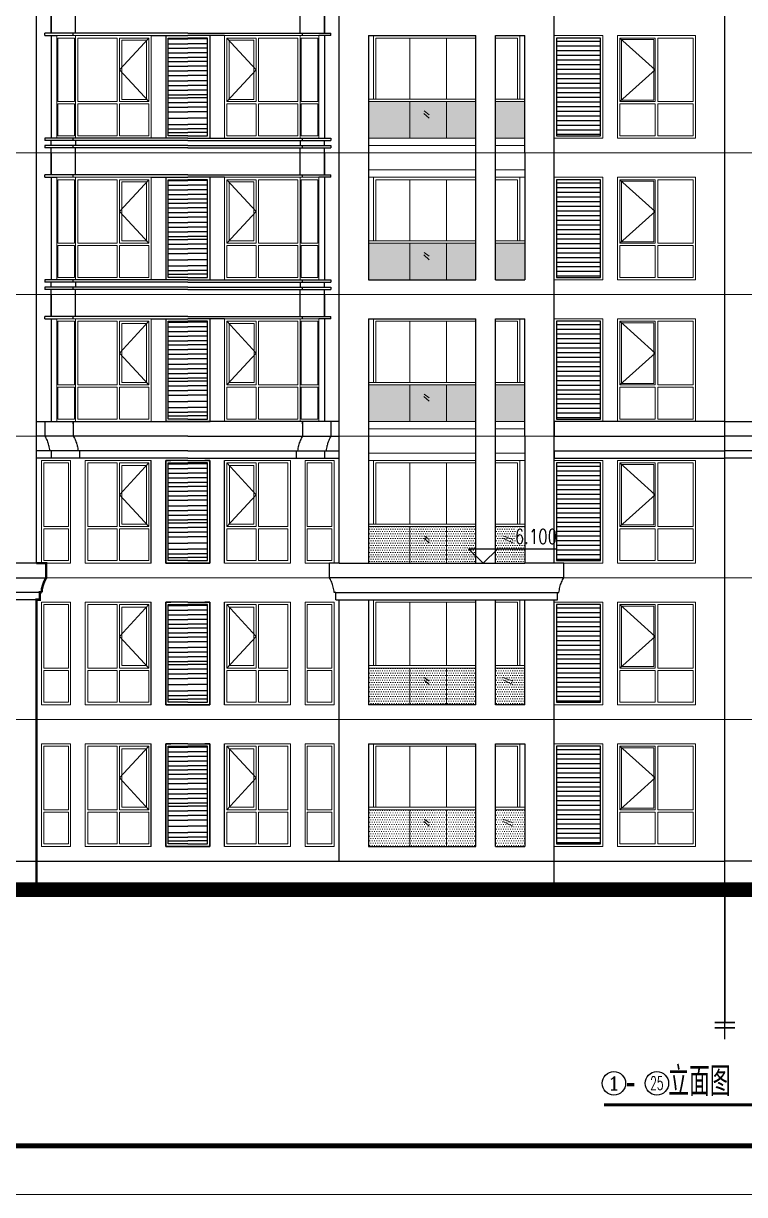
# Model space of a CAD drawing. Extents: x 1332633 to 1595679, y 264824 to 640777.
# Drawn here: x 1354764 to 1369535, y 267300 to 291280 of the extents above; entities that cross this region are included whole.
import ezdxf
from ezdxf.enums import TextEntityAlignment as Align

# ---------------------------------------------------------------- set-up
doc = ezdxf.new("R2010")
doc.units = 0
doc.header["$LTSCALE"] = 1000
doc.header["$MEASUREMENT"] = 0
doc.linetypes.add('DOTE', pattern=[2.42, 2, -0.2, 0.02, -0.2])
doc.layers.get('0').update_dxf_attribs({"linetype": 'CONTINUOUS'})
for name, color, linetype, lineweight in [('_公共_图框', 4, 'CONTINUOUS', 5), ('DOTE', 1, 'DOTE', 13), ('PUB_TEXT', 7, 'CONTINUOUS', 13), ('WALL', 2, 'CONTINUOUS', 35), ('WINDOW', 4, 'CONTINUOUS', 13), ('木头', 44, 'CONTINUOUS', 13)]:
    doc.layers.add(name, color=color, linetype=linetype, lineweight=lineweight)
for name, color, linetype in [('A-Ground(室外构件)', 31, 'CONTINUOUS'), ('A-Hz1汉字注明（平、立面、房间名称等）', 7, 'CONTINUOUS'), ('A-Wall(建筑墙)', 255, 'CONTINUOUS'), ('A-WALL_建筑墙_', 255, 'CONTINUOUS'), ('AXIS', 3, 'CONTINUOUS'), ('AXIS_TEXT', 7, 'CONTINUOUS'), ('DIM_ELEV', 3, 'CONTINUOUS'), ('hatch', 251, 'CONTINUOUS'), ('PUB_DIM', 3, 'CONTINUOUS')]:
    doc.layers.add(name, color=color, linetype=linetype)
doc.styles.add('_TCH_AXIS', font='COMPLEX', dxfattribs={"bigfont": 'GBCBIG'})
doc.styles.add('_TCH_DIM', font='SIMPLEX', dxfattribs={"width": 0.8, "bigfont": 'HZTXT'})
doc.styles.add('sunyat', font='3yromanc.shx', dxfattribs={"width": 0.75, "bigfont": '3yhztxt.shx'})
doc.styles.add('图框文字', font='SIMKAI.TTF')
pattern_1 = [(180, (4236908.378, 2360177.565), (-15.875, 31.75), [0, -31.75])]
pattern_2 = [(180, (4415668.39, 2198308.566), (-23.8125, 47.625), [0, -47.625])]

# ---------------------------------------------------------------- blocks, each defined once
blk = doc.blocks.new('caaa')
at = {"layer": 'A-Ground(室外构件)'}
for p, q in [((-2450, 0), (-2450, -2931)), ((-2400, -750), (-2400, 0)), ((-300, 0), (-300, -460)), ((-300, 0), (-300, -2931)), ((-250, 0), (-250, -2931)), ((-150, 0), (-150, -2931)), ((-100, 0), (-100, -2317)), ((-2400, -450), (-300, -450)), ((-2450, -2300), (-2900, -2300)), ((-2450, -2300), (-2900, -2300)), ((-2400, -2347), (-2450, -2347)), ((-250, -2347), (-300, -2347)), ((-250, -2300), (-150, -2300)), ((-100, -2347), (-150, -2347)), ((0, -2300), (-100, -2300)), ((-100, -2317), (-100, -2318)), ((-100, -2318), (-100, -2931)), ((-2450, -2800), (-2900, -2800)), ((-2900, -2800), (-2450, -2800)), ((-2400, -2931), (-2400, -2685)), ((-2400, -2800), (-300, -2800)), ((-150, -2800), (-250, -2800)), ((0, -2800), (-100, -2800)), ((-2400, -2931), (-2450, -2931)), ((-300, -2931), (-250, -2931)), ((-150, -2931), (-100, -2931))]:
    blk.add_line(p, q, dxfattribs=at)
at = {"layer": 'hatch'}
for p, q in [((-2350, -400), (-2350, 0)), ((-2331, -400), (-2331, 0)), ((-2235, -400), (-2235, 0)), ((-2140, -400), (-2140, 0)), ((-2045, -400), (-2045, 0)), ((-1950, -400), (-1950, 0)), ((-1871, -400), (-1871, 0)), ((-1775, -400), (-1775, 0)), ((-1680, -400), (-1680, 0)), ((-1585, -400), (-1585, 0)), ((-1473, -400), (-1473, 0)), ((-1378, -400), (-1378, 0)), ((-1283, -400), (-1283, 0)), ((-1188, -400), (-1188, 0)), ((-1125, -400), (-1125, 0)), ((-1030, -400), (-1030, 0)), ((-935, -400), (-935, 0)), ((-839, -400), (-839, 0)), ((-711, -400), (-711, 0)), ((-583, -400), (-583, 0)), ((-488, -400), (-488, 0)), ((-416, -400), (-416, 0)), ((-350, 0), (-350, -400)), ((-350, -400), (-2350, -400))]:
    blk.add_line(p, q, dxfattribs=at)
at = {"layer": 'WINDOW'}
for p, q in [((-2400, -2685), (-2400, -2300)), ((-300, -2685), (-2400, -2685))]:
    blk.add_line(p, q, dxfattribs=at)
blk.add_lwpolyline([(-300, -2300), (-300, -750), (-2400, -750), (-2400, -2300)], close=True, dxfattribs=at)
at = {"layer": '木头'}
for p, q in [((-2350, -800), (-1700, -1400)), ((-1700, -1400), (-1050, -800)), ((-1050, -800), (-1050, -1400)), ((-1000, -800), (-1000, -1400)), ((-1050, -1400), (-2350, -1400)), ((-1000, -1400), (-350, -1400)), ((-1050, -1446), (-2350, -1446)), ((-1050, -1446), (-1050, -2250)), ((-1000, -1446), (-1000, -2250)), ((-1000, -1446), (-350, -1446)), ((-2350, -2324), (-2350, -2661)), ((-1050, -2324), (-2350, -2324)), ((-1050, -2324), (-1050, -2661)), ((-350, -2324), (-1000, -2324)), ((-1000, -2324), (-1000, -2661)), ((-350, -2661), (-350, -2324)), ((-1050, -2661), (-2350, -2661)), ((-350, -2661), (-1000, -2661))]:
    blk.add_line(p, q, dxfattribs=at)
for points in [[(-300, 0), (-300, -450), (-2400, -450), (-2400, 0)], [(-1050, -800), (-2350, -800), (-2350, -1400)], [(-350, -1400), (-350, -800), (-1000, -800)], [(-2350, -1446), (-2350, -2250), (-1050, -2250)], [(-1000, -2250), (-350, -2250), (-350, -1446)]]:
    blk.add_lwpolyline(points, dxfattribs=at)
at = {"layer": '木头', "elevation": 0}
blk.add_lwpolyline([(-2305, -1355), (-2305, -845), (-1095, -845), (-1095, -1355)], close=True, dxfattribs=at)
blk = doc.blocks.new('tk22')
at = {"layer": '_公共_图框'}
blk.add_lwpolyline([(-84000, 0), (0, 0), (0, 59400), (-84000, 59400)], close=True, dxfattribs=at)
at = {"layer": '_公共_图框', "const_width": 100}
blk.add_lwpolyline([(-81500, 1000), (-1000, 1000), (-1000, 58400), (-81500, 58400)], close=True, dxfattribs=at)
at = {"layer": '_公共_图框', "style": '图框文字'}
for tag, height, p in [('建设单位', 500, (-5000, 38300)), ('合作单位', 500, (-5054, 33683)), ('项目名称', 500, (-5000, 30300)), ('项目编号', 500, (-5000, 26300)), ('建筑', 350, (-2600, 5600)), ('方案深化', 350, (-2600, 4900)), ('1:100', 350, (-2600, 4200)), ('20090705', 350, (-2600, 3500)), ('图号', 350, (-2600, 2450))]:
    blk.add_attdef(tag, text='', height=height, dxfattribs=at).set_placement(p, align=Align.MIDDLE_CENTER)

msp = doc.modelspace()

# ---------------------------------------------------------------- hatches: boundary and pattern name
at = {"layer": 'hatch'}
h = msp.add_hatch(dxfattribs=at)
h.set_pattern_fill('LINE', color=256, scale=100, angle=360, style=0)
h.set_pattern_definition([(180, (4236908.38, 2363077.56), (2e-10, 95.25), [])])
h.paths.add_polyline_path([(1365682, 290980), (1366582, 290980), (1366582, 288980), (1365682, 288980)])
h = msp.add_hatch(dxfattribs=at)
h.set_pattern_fill('DOTS', color=256, scale=20, angle=360, style=0)
h.set_pattern_definition([(360, (-1520643.793, 2377577.565), (15.875, 31.75), [0, -31.75])])
h.paths.add_polyline_path([(1361832, 289680), (1362682, 289680), (1362682, 288930), (1361832, 288930)])
h.paths.add_polyline_path([(1362682, 289680), (1363432, 289680), (1363432, 288930), (1362682, 288930)])
h.paths.add_polyline_path([(1363432, 289680), (1364032, 289680), (1364032, 288930), (1363432, 288930)])
h.paths.add_polyline_path([(1364432, 289680), (1365032, 289680), (1365032, 288930), (1364432, 288930)])
h = msp.add_hatch(dxfattribs=at)
h.set_pattern_fill('LINE', color=256, scale=100, angle=360, style=0)
h.set_pattern_definition([(180, (4236908.38, 2360177.56), (2e-10, 95.25), [])])
h.paths.add_polyline_path([(1365682, 288080), (1366582, 288080), (1366582, 286080), (1365682, 286080)])
h = msp.add_hatch(dxfattribs=at)
h.set_pattern_fill('LINE', color=256, scale=100, angle=360, style=0)
h.set_pattern_definition([(180, (4236908.38, 2357277.56), (2e-10, 95.25), [])])
h.paths.add_polyline_path([(1365682, 285180), (1366582, 285180), (1366582, 283180), (1365682, 283180)])
h = msp.add_hatch(dxfattribs=at)
h.set_pattern_fill('LINE', color=256, scale=100, angle=360, style=0)
h.set_pattern_definition([(180, (4236908.38, 2354377.56), (2e-10, 95.25), [])])
h.paths.add_polyline_path([(1365682, 282280), (1366582, 282280), (1366582, 280280), (1365682, 280280)])
h = msp.add_hatch(dxfattribs=at)
h.set_pattern_fill('LINE', color=256, scale=100, angle=360, style=0)
h.set_pattern_definition([(180, (4236908.38, 2351477.56), (2e-10, 95.25), [])])
h.paths.add_polyline_path([(1365682, 279380), (1366582, 279380), (1366582, 277380), (1365682, 277380)])
h = msp.add_hatch(dxfattribs=at)
h.set_pattern_fill('LINE', color=256, scale=100, angle=360, style=0)
h.set_pattern_definition([(180, (4236908.38, 2348577.56), (2e-10, 95.25), [])])
h.paths.add_polyline_path([(1365682, 276480), (1366582, 276480), (1366582, 274480), (1365682, 274480)])
at = {"layer": 'WINDOW'}
h = msp.add_hatch(dxfattribs=at)
h.set_pattern_fill('DOTS', color=256, scale=20, angle=360, style=0)
h.set_pattern_definition(pattern_1)
h.paths.add_polyline_path([(1364432, 286780), (1365032, 286780), (1365032, 286030), (1364432, 286030)])
h.paths.add_polyline_path([(1363432, 286780), (1364032, 286780), (1364032, 286030), (1363432, 286030)])
h.paths.add_polyline_path([(1362682, 286780), (1363432, 286780), (1363432, 286030), (1362682, 286030)])
h.paths.add_polyline_path([(1361832, 286780), (1362682, 286780), (1362682, 286030), (1361832, 286030)])
h = msp.add_hatch(dxfattribs=at)
h.set_pattern_fill('DOTS', color=256, scale=20, angle=360, style=0)
h.set_pattern_definition(pattern_1)
h.paths.add_polyline_path([(1361832, 283880), (1362682, 283880), (1362682, 283130), (1361832, 283130)])
h.paths.add_polyline_path([(1362682, 283880), (1363432, 283880), (1363432, 283130), (1362682, 283130)])
h.paths.add_polyline_path([(1363432, 283880), (1364032, 283880), (1364032, 283130), (1363432, 283130)])
h.paths.add_polyline_path([(1364432, 283880), (1365032, 283880), (1365032, 283130), (1364432, 283130)])
h = msp.add_hatch(dxfattribs=at)
h.set_pattern_fill('DOTS', color=256, scale=30, angle=360, style=0)
h.set_pattern_definition(pattern_2)
h.paths.add_polyline_path([(1364432, 280980), (1365032, 280980), (1365032, 280230), (1364432, 280230)])
h.paths.add_polyline_path([(1363432, 280980), (1364032, 280980), (1364032, 280230), (1363432, 280230)])
h.paths.add_polyline_path([(1362682, 280980), (1363432, 280980), (1363432, 280230), (1362682, 280230)])
h.paths.add_polyline_path([(1361832, 280980), (1362682, 280980), (1362682, 280230), (1361832, 280230)])
h = msp.add_hatch(dxfattribs=at)
h.set_pattern_fill('DOTS', color=256, scale=30, angle=360, style=0)
h.set_pattern_definition(pattern_2)
h.paths.add_polyline_path([(1364432, 278080), (1365032, 278080), (1365032, 277330), (1364432, 277330)])
h.paths.add_polyline_path([(1363432, 278080), (1364032, 278080), (1364032, 277330), (1363432, 277330)])
h.paths.add_polyline_path([(1362682, 278080), (1363432, 278080), (1363432, 277330), (1362682, 277330)])
h.paths.add_polyline_path([(1361832, 278080), (1362682, 278080), (1362682, 277330), (1361832, 277330)])
h = msp.add_hatch(dxfattribs=at)
h.set_pattern_fill('DOTS', color=256, scale=30, angle=360, style=0)
h.set_pattern_definition(pattern_2)
h.paths.add_polyline_path([(1361832, 275180), (1362682, 275180), (1362682, 274430), (1361832, 274430)])
h.paths.add_polyline_path([(1362682, 275180), (1363432, 275180), (1363432, 274430), (1362682, 274430)])
h.paths.add_polyline_path([(1363432, 275180), (1364032, 275180), (1364032, 274430), (1363432, 274430)])
h.paths.add_polyline_path([(1364432, 275180), (1365032, 275180), (1365032, 274430), (1364432, 274430)])

# ---------------------------------------------------------------- linework, layer by layer
for p, q in [((1361832, 291030), (1361832, 288630)), ((1361832, 291030), (1364032, 291030)), ((1364032, 288630), (1364032, 291030)), ((1364432, 288630), (1364432, 291030)), ((1364432, 291030), (1365032, 291030)), ((1365032, 288630), (1365032, 291030)), ((1361832, 289730), (1361832, 289680)), ((1364032, 289680), (1364032, 289730)), ((1364432, 289680), (1364432, 289730)), ((1361832, 288630), (1361832, 286030)), ((1364032, 286830), (1364032, 288630)), ((1364432, 286830), (1364432, 288630)), ((1361832, 286830), (1361832, 286780)), ((1364032, 286780), (1364032, 286830)), ((1364432, 286780), (1364432, 286830)), ((1364032, 286030), (1364032, 286780)), ((1364432, 286030), (1364432, 286780)), ((1361832, 286030), (1364032, 286030)), ((1364432, 286030), (1365032, 286030)), ((1361832, 285230), (1361832, 282830)), ((1361832, 285230), (1364032, 285230)), ((1364032, 282830), (1364032, 285230)), ((1364432, 282830), (1364432, 285230)), ((1364432, 285230), (1365032, 285230)), ((1365032, 282830), (1365032, 285230)), ((1361832, 283930), (1361832, 283880)), ((1364032, 283880), (1364032, 283930)), ((1364432, 283880), (1364432, 283930)), ((1355032, 283130), (1358132, 283130)), ((1355202, 283130), (1355202, 282830)), ((1355785, 283130), (1355785, 282830)), ((1361232, 283130), (1358132, 283130)), ((1360480, 283130), (1360480, 282830)), ((1361063, 283130), (1361063, 282830)), ((1366832, 283130), (1365632, 283130)), ((1365632, 283130), (1365632, 282830)), ((1369132, 283130), (1366832, 283130)), ((1369132, 283130), (1371432, 283130)), ((1358132, 282830), (1355032, 282830)), ((1355202, 282830), (1355214, 282808)), ((1355214, 282808), (1355226, 282786)), ((1355226, 282786), (1355237, 282763)), ((1355237, 282763), (1355248, 282740)), ((1355248, 282740), (1355257, 282715)), ((1355402, 282830), (1355402, 282830)), ((1355785, 282830), (1355798, 282808)), ((1355798, 282808), (1355809, 282786)), ((1355809, 282786), (1355821, 282763)), ((1355821, 282763), (1355831, 282740)), ((1355831, 282740), (1355841, 282715)), ((1355985, 282830), (1355985, 282830)), ((1358132, 282830), (1361232, 282830)), ((1360280, 282830), (1360280, 282830)), ((1360434, 282740), (1360424, 282715)), ((1360444, 282763), (1360434, 282740)), ((1360455, 282786), (1360444, 282763)), ((1360467, 282808), (1360455, 282786)), ((1360480, 282830), (1360467, 282808)), ((1360863, 282830), (1360863, 282830)), ((1361017, 282740), (1361007, 282715)), ((1361027, 282763), (1361017, 282740)), ((1361039, 282786), (1361027, 282763)), ((1361050, 282808), (1361039, 282786)), ((1361063, 282830), (1361050, 282808)), ((1361832, 282830), (1361832, 280230)), ((1364032, 281030), (1364032, 282830)), ((1364432, 281030), (1364432, 282830)), ((1365632, 282530), (1365632, 282830)), ((1365632, 282830), (1369132, 282830)), ((1372632, 282830), (1369132, 282830)), ((1358132, 282530), (1355032, 282530)), ((1355257, 282715), (1355266, 282690)), ((1355266, 282690), (1355270, 282680)), ((1355270, 282680), (1355274, 282665)), ((1355274, 282665), (1355281, 282639)), ((1355281, 282639), (1355284, 282630)), ((1355284, 282630), (1355288, 282612)), ((1355288, 282612), (1355293, 282585)), ((1355293, 282585), (1355298, 282557)), ((1355298, 282557), (1355302, 282530)), ((1355332, 282530), (1355302, 282530)), ((1355332, 282530), (1355332, 282380)), ((1355841, 282715), (1355849, 282690)), ((1355849, 282690), (1355853, 282680)), ((1355853, 282680), (1355857, 282665)), ((1355857, 282665), (1355865, 282639)), ((1355865, 282639), (1355867, 282630)), ((1355867, 282630), (1355871, 282612)), ((1355871, 282612), (1355877, 282585)), ((1355877, 282585), (1355881, 282557)), ((1355881, 282557), (1355885, 282530)), ((1355915, 282530), (1355885, 282530)), ((1355915, 282530), (1355915, 282380)), ((1358132, 282530), (1361232, 282530)), ((1360350, 282530), (1360380, 282530)), ((1360350, 282530), (1360350, 282380)), ((1360383, 282557), (1360380, 282530)), ((1360388, 282585), (1360383, 282557)), ((1360394, 282612), (1360388, 282585)), ((1360398, 282630), (1360394, 282612)), ((1360400, 282639), (1360398, 282630)), ((1360407, 282665), (1360400, 282639)), ((1360412, 282680), (1360407, 282665)), ((1360415, 282690), (1360412, 282680)), ((1360424, 282715), (1360415, 282690)), ((1360933, 282530), (1360963, 282530)), ((1360933, 282530), (1360933, 282380)), ((1360967, 282557), (1360963, 282530)), ((1360971, 282585), (1360967, 282557)), ((1360977, 282612), (1360971, 282585)), ((1360981, 282630), (1360977, 282612)), ((1360983, 282639), (1360981, 282630)), ((1360990, 282665), (1360983, 282639)), ((1360995, 282680), (1360990, 282665)), ((1360998, 282690), (1360995, 282680)), ((1361007, 282715), (1360998, 282690)), ((1365632, 282530), (1369132, 282530)), ((1365632, 282530), (1365632, 282380)), ((1372632, 282530), (1369132, 282530)), ((1358132, 282380), (1355032, 282380)), ((1355402, 282380), (1355332, 282380)), ((1355985, 282380), (1355915, 282380)), ((1358132, 282380), (1361232, 282380)), ((1360280, 282380), (1360350, 282380)), ((1360863, 282380), (1360933, 282380)), ((1365632, 282380), (1369132, 282380)), ((1372632, 282380), (1369132, 282380)), ((1361832, 281030), (1361832, 280980)), ((1364032, 280980), (1364032, 281030)), ((1364032, 280230), (1364032, 280980)), ((1364432, 280980), (1364432, 281030)), ((1364432, 280230), (1364432, 280980)), ((1355032, 280230), (1351232, 280230)), ((1355032, 280230), (1355232, 280230)), ((1355232, 279930), (1355232, 280230)), ((1361032, 279930), (1361032, 280230)), ((1361232, 280230), (1361033, 280230)), ((1361232, 280230), (1365032, 280230)), ((1361832, 280230), (1364032, 280230)), ((1364432, 280230), (1365032, 280230)), ((1365632, 280230), (1365032, 280230)), ((1365832, 280230), (1365632, 280230)), ((1365832, 280230), (1365632, 280230)), ((1365832, 279930), (1365832, 280230)), ((1350432, 279930), (1355232, 279930)), ((1355186, 279840), (1355197, 279863)), ((1355197, 279863), (1355208, 279886)), ((1355208, 279886), (1355220, 279908)), ((1355220, 279908), (1355232, 279928)), ((1355232, 279928), (1355232, 279930)), ((1361033, 279928), (1361032, 279930)), ((1365832, 279930), (1361032, 279930)), ((1361045, 279908), (1361033, 279928)), ((1361057, 279886), (1361045, 279908)), ((1361068, 279863), (1361057, 279886)), ((1361078, 279840), (1361068, 279863)), ((1365786, 279840), (1365797, 279863)), ((1365797, 279863), (1365808, 279886)), ((1365808, 279886), (1365820, 279908)), ((1365820, 279908), (1365832, 279930)), ((1355102, 279630), (1350562, 279630)), ((1355102, 279630), (1355132, 279630)), ((1355102, 279480), (1355102, 279630)), ((1355132, 279630), (1355136, 279657)), ((1355136, 279657), (1355141, 279685)), ((1355141, 279685), (1355146, 279712)), ((1355146, 279712), (1355153, 279739)), ((1355153, 279739), (1355160, 279765)), ((1355160, 279765), (1355168, 279790)), ((1355168, 279790), (1355177, 279815)), ((1355177, 279815), (1355186, 279840)), ((1361088, 279815), (1361078, 279840)), ((1361097, 279790), (1361088, 279815)), ((1361105, 279765), (1361097, 279790)), ((1361112, 279739), (1361105, 279765)), ((1361118, 279712), (1361112, 279739)), ((1361124, 279685), (1361118, 279712)), ((1361129, 279657), (1361124, 279685)), ((1361132, 279630), (1361129, 279657)), ((1361162, 279630), (1361132, 279630)), ((1361162, 279630), (1365702, 279630)), ((1361162, 279480), (1361162, 279630)), ((1365702, 279630), (1365732, 279630)), ((1365702, 279480), (1365702, 279630)), ((1365732, 279630), (1365736, 279657)), ((1365736, 279657), (1365741, 279685)), ((1365741, 279685), (1365746, 279712)), ((1365746, 279712), (1365753, 279739)), ((1365753, 279739), (1365760, 279765)), ((1365760, 279765), (1365768, 279790)), ((1365768, 279790), (1365777, 279815)), ((1365777, 279815), (1365786, 279840)), ((1355102, 279480), (1350562, 279480)), ((1361162, 279480), (1365702, 279480)), ((1361832, 279480), (1361832, 277330)), ((1364032, 277330), (1364032, 279480)), ((1364432, 277330), (1364432, 279480)), ((1365032, 277330), (1365032, 279480)), ((1361832, 278130), (1361832, 278080)), ((1364032, 278080), (1364032, 278130)), ((1364432, 278080), (1364432, 278130)), ((1364032, 277330), (1361832, 277330)), ((1365032, 277330), (1364432, 277330)), ((1361832, 276530), (1364032, 276530)), ((1361832, 276530), (1361832, 274430)), ((1364032, 275230), (1364032, 276530)), ((1364432, 276530), (1365032, 276530)), ((1364432, 275230), (1364432, 276530)), ((1361832, 275230), (1361832, 275180)), ((1364032, 275180), (1364032, 275230)), ((1364032, 274430), (1364032, 275180)), ((1364432, 275180), (1364432, 275230)), ((1364432, 274430), (1364432, 275180)), ((1361832, 274430), (1364032, 274430)), ((1364432, 274430), (1365032, 274430))]:
    msp.add_line(p, q)
at = {"layer": 'A-Ground(室外构件)'}
for p, q in [((1355332, 285280), (1355332, 285730)), ((1355332, 285730), (1355332, 285280)), ((1355832, 285280), (1355832, 285730)), ((1355832, 285280), (1355832, 285730)), ((1360432, 285280), (1360432, 285730)), ((1360433, 285280), (1360433, 285730)), ((1360932, 285280), (1360932, 285730)), ((1360932, 285730), (1360932, 285280)), ((1355202, 285230), (1355202, 285280)), ((1358132, 285280), (1355202, 285280)), ((1355202, 285230), (1355448, 285230)), ((1355332, 285230), (1355332, 283130)), ((1355785, 285230), (1355785, 285280)), ((1357382, 285230), (1358132, 285230)), ((1357682, 285230), (1357682, 283130)), ((1358132, 285280), (1361063, 285280)), ((1358882, 285230), (1358132, 285230)), ((1358582, 285230), (1358582, 283130)), ((1360480, 285230), (1360480, 285280)), ((1361063, 285230), (1360817, 285230)), ((1360932, 285230), (1360932, 283130)), ((1361063, 285230), (1361063, 285280)), ((1355202, 282980), (1355202, 282930)), ((1355785, 283080), (1355785, 283130)), ((1358132, 283130), (1357673, 283130)), ((1358132, 283130), (1358592, 283130)), ((1360480, 283080), (1360480, 283130)), ((1361063, 282980), (1361063, 282930)), ((1357382, 280230), (1357382, 282330)), ((1357382, 280230), (1357382, 282330)), ((1358132, 282330), (1357682, 282330)), ((1357682, 280230), (1357682, 282330)), ((1357682, 282330), (1357782, 282330)), ((1357682, 282330), (1357682, 280230)), ((1358132, 282330), (1357782, 282330)), ((1358132, 282330), (1358582, 282330)), ((1358132, 282330), (1358482, 282330)), ((1358582, 282330), (1358482, 282330)), ((1358582, 280230), (1358582, 282330)), ((1358582, 282330), (1358582, 280230)), ((1358882, 280230), (1358882, 282330)), ((1358882, 280230), (1358882, 282330)), ((1355713, 280230), (1355713, 280230)), ((1357682, 280230), (1358132, 280230)), ((1358132, 280230), (1357682, 280230)), ((1358582, 280230), (1358132, 280230)), ((1358132, 280230), (1358582, 280230)), ((1360552, 280230), (1360552, 280230)), ((1357382, 277330), (1357382, 279430)), ((1357382, 277330), (1357382, 279430)), ((1358132, 279430), (1357682, 279430)), ((1357682, 277330), (1357682, 279430)), ((1357682, 279430), (1357782, 279430)), ((1357682, 279430), (1357682, 277330)), ((1358132, 279430), (1357782, 279430)), ((1358132, 279430), (1358582, 279430)), ((1358132, 279430), (1358482, 279430)), ((1358582, 279430), (1358482, 279430)), ((1358582, 277330), (1358582, 279430)), ((1358582, 279430), (1358582, 277330)), ((1358882, 277330), (1358882, 279430)), ((1358882, 277330), (1358882, 279430)), ((1355713, 277330), (1355713, 277330)), ((1357682, 277330), (1358132, 277330)), ((1358132, 277330), (1357682, 277330)), ((1358582, 277330), (1358132, 277330)), ((1358132, 277330), (1358582, 277330)), ((1360552, 277330), (1360552, 277330)), ((1357382, 274430), (1357382, 276530)), ((1357382, 274430), (1357382, 276530)), ((1358132, 276530), (1357682, 276530)), ((1357682, 274430), (1357682, 276530)), ((1357682, 276530), (1357782, 276530)), ((1357682, 276530), (1357682, 274430)), ((1358132, 276530), (1357782, 276530)), ((1358132, 276530), (1358582, 276530)), ((1358132, 276530), (1358482, 276530)), ((1358582, 276530), (1358482, 276530)), ((1358582, 274430), (1358582, 276530)), ((1358582, 276530), (1358582, 274430)), ((1358882, 274430), (1358882, 276530)), ((1358882, 274430), (1358882, 276530)), ((1355713, 274430), (1355713, 274430)), ((1357682, 274430), (1358132, 274430)), ((1358132, 274430), (1357682, 274430)), ((1358582, 274430), (1358132, 274430)), ((1358132, 274430), (1358582, 274430)), ((1360552, 274430), (1360552, 274430))]:
    msp.add_line(p, q, dxfattribs=at)
at = {"layer": 'A-Hz1汉字注明（平、立面、房间名称等）', "const_width": 60}
msp.add_lwpolyline([(1366655, 269137), (1371607, 269137)], dxfattribs=at)
at = {"layer": 'A-Wall(建筑墙)'}
for p, q in [((1355032, 288630), (1355032, 291530)), ((1361232, 288630), (1361232, 291530)), ((1365632, 288630), (1365632, 291530)), ((1355032, 285730), (1355032, 288630)), ((1361232, 285730), (1361232, 288630)), ((1365032, 288630), (1365032, 286030)), ((1365632, 285730), (1365632, 288630)), ((1355032, 282830), (1355032, 285730)), ((1361232, 282830), (1361232, 285730)), ((1365632, 282830), (1365632, 285730)), ((1355032, 280230), (1355032, 282830)), ((1361232, 280230), (1361232, 282830)), ((1365032, 282830), (1365032, 280230)), ((1365632, 280230), (1365632, 282830)), ((1355032, 280230), (1355032, 280230)), ((1361232, 280230), (1361232, 280230)), ((1365632, 280230), (1365632, 280230)), ((1365632, 280230), (1365632, 280230)), ((1355032, 277030), (1355032, 279480)), ((1361232, 277030), (1361232, 279480)), ((1365632, 277030), (1365632, 279480)), ((1355032, 274130), (1355032, 277030)), ((1361232, 274130), (1361232, 277030)), ((1365632, 273540), (1365632, 277030)), ((1365032, 276530), (1365032, 274430))]:
    msp.add_line(p, q, dxfattribs=at)
at = {"layer": 'A-WALL_建筑墙_'}
for p in [(1347032, 274130), (1391232, 274130)]:
    msp.add_line(p, (1369132, 274130), dxfattribs=at)
at = {"layer": 'A-WALL_建筑墙_', "const_width": 50}
msp.add_lwpolyline([(1355032, 280230), (1355232, 280230), (1355232, 279930, 0.041946), (1355181, 279828, 0.035544), (1355149, 279725, 0.106276), (1355141, 279630), (1355102, 279630), (1355102, 279480), (1355032, 279480), (1355032, 273540)], format="xyb", dxfattribs=at)
at = {"layer": 'AXIS'}
msp.add_line((1369132, 273689), (1369132, 270813), dxfattribs=at)
at = {"layer": 'DIM_ELEV'}
for p, q in [((1369132, 270483), (1369132, 320801)), ((1369132, 270483), (1369132, 320801)), ((1363882, 280525), (1365682, 280525)), ((1364182, 280225), (1363882, 280525)), ((1364182, 280225), (1364482, 280525)), ((1369338, 270823), (1368927, 270823)), ((1368927, 270823), (1369338, 270823)), ((1369338, 270715), (1368927, 270715)), ((1368927, 270715), (1369338, 270715))]:
    msp.add_line(p, q, dxfattribs=at)
at = {"layer": 'DOTE', "linetype": 'ByBlock', "ltscale": 30}
for p, q in [((1342516, 288630), (1393667, 288630)), ((1342516, 285730), (1393667, 285730)), ((1342516, 282830), (1393667, 282830)), ((1342516, 279930), (1393667, 279930)), ((1342516, 279930), (1393667, 279930)), ((1342516, 277030), (1393667, 277030)), ((1342516, 274130), (1393667, 274130))]:
    msp.add_line(p, q, dxfattribs=at)
at = {"layer": 'hatch'}
for p, q in [((1357732, 285180), (1358132, 285180)), ((1357732, 283180), (1357732, 285180)), ((1357732, 285160), (1358132, 285160)), ((1358532, 285180), (1358132, 285180)), ((1358532, 285160), (1358132, 285160)), ((1358532, 283180), (1358532, 285180)), ((1357732, 285065), (1358132, 285065)), ((1357732, 284970), (1358132, 284970)), ((1358532, 285065), (1358132, 285065)), ((1358532, 284970), (1358132, 284970)), ((1357732, 284874), (1358132, 284874)), ((1357732, 284779), (1358132, 284779)), ((1357732, 284700), (1358132, 284700)), ((1358532, 284874), (1358132, 284874)), ((1358532, 284779), (1358132, 284779)), ((1358532, 284700), (1358132, 284700)), ((1357732, 284605), (1358132, 284605)), ((1357732, 284510), (1358132, 284510)), ((1357732, 284415), (1358132, 284415)), ((1358532, 284605), (1358132, 284605)), ((1358532, 284510), (1358132, 284510)), ((1358532, 284415), (1358132, 284415)), ((1357732, 284303), (1358132, 284303)), ((1357732, 284208), (1358132, 284208)), ((1358532, 284303), (1358132, 284303)), ((1358532, 284208), (1358132, 284208)), ((1357732, 284112), (1358132, 284112)), ((1357732, 284017), (1358132, 284017)), ((1357732, 283955), (1358132, 283955)), ((1358532, 284112), (1358132, 284112)), ((1358532, 284017), (1358132, 284017)), ((1358532, 283955), (1358132, 283955)), ((1357732, 283859), (1358132, 283859)), ((1357732, 283764), (1358132, 283764)), ((1358532, 283859), (1358132, 283859)), ((1358532, 283764), (1358132, 283764)), ((1357732, 283669), (1358132, 283669)), ((1357732, 283541), (1358132, 283541)), ((1358532, 283669), (1358132, 283669)), ((1358532, 283541), (1358132, 283541)), ((1357732, 283413), (1358132, 283413)), ((1357732, 283317), (1358132, 283317)), ((1357732, 283246), (1358132, 283246)), ((1358532, 283413), (1358132, 283413)), ((1358532, 283317), (1358132, 283317)), ((1358532, 283246), (1358132, 283246)), ((1358132, 283180), (1357732, 283180)), ((1358132, 283180), (1358532, 283180)), ((1357732, 282280), (1358132, 282280)), ((1357732, 280280), (1357732, 282280)), ((1357732, 282260), (1358132, 282260)), ((1358532, 282280), (1358132, 282280)), ((1358532, 282260), (1358132, 282260)), ((1358532, 280280), (1358532, 282280)), ((1357732, 282165), (1358132, 282165)), ((1357732, 282070), (1358132, 282070)), ((1358532, 282165), (1358132, 282165)), ((1358532, 282070), (1358132, 282070)), ((1357732, 281974), (1358132, 281974)), ((1357732, 281879), (1358132, 281879)), ((1357732, 281800), (1358132, 281800)), ((1358532, 281974), (1358132, 281974)), ((1358532, 281879), (1358132, 281879)), ((1358532, 281800), (1358132, 281800)), ((1357732, 281705), (1358132, 281705)), ((1357732, 281610), (1358132, 281610)), ((1358532, 281705), (1358132, 281705)), ((1358532, 281610), (1358132, 281610)), ((1357732, 281515), (1358132, 281515)), ((1357732, 281403), (1358132, 281403)), ((1357732, 281308), (1358132, 281308)), ((1358532, 281515), (1358132, 281515)), ((1358532, 281403), (1358132, 281403)), ((1358532, 281308), (1358132, 281308)), ((1357732, 281212), (1358132, 281212)), ((1357732, 281117), (1358132, 281117)), ((1357732, 281055), (1358132, 281055)), ((1358532, 281212), (1358132, 281212)), ((1358532, 281117), (1358132, 281117)), ((1358532, 281055), (1358132, 281055)), ((1357732, 280959), (1358132, 280959)), ((1357732, 280864), (1358132, 280864)), ((1358532, 280959), (1358132, 280959)), ((1358532, 280864), (1358132, 280864)), ((1357732, 280769), (1358132, 280769)), ((1357732, 280641), (1358132, 280641)), ((1358532, 280769), (1358132, 280769)), ((1358532, 280641), (1358132, 280641)), ((1357732, 280513), (1358132, 280513)), ((1357732, 280417), (1358132, 280417)), ((1357732, 280346), (1358132, 280346)), ((1358532, 280513), (1358132, 280513)), ((1358532, 280417), (1358132, 280417)), ((1358532, 280346), (1358132, 280346)), ((1358132, 280280), (1357732, 280280)), ((1358132, 280280), (1358532, 280280)), ((1357732, 279380), (1358132, 279380)), ((1357732, 277380), (1357732, 279380)), ((1358532, 279380), (1358132, 279380)), ((1358532, 277380), (1358532, 279380)), ((1357732, 279360), (1358132, 279360)), ((1357732, 279265), (1358132, 279265)), ((1357732, 279170), (1358132, 279170)), ((1358532, 279360), (1358132, 279360)), ((1358532, 279265), (1358132, 279265)), ((1358532, 279170), (1358132, 279170)), ((1357732, 279074), (1358132, 279074)), ((1357732, 278979), (1358132, 278979)), ((1357732, 278900), (1358132, 278900)), ((1358532, 279074), (1358132, 279074)), ((1358532, 278979), (1358132, 278979)), ((1358532, 278900), (1358132, 278900)), ((1357732, 278805), (1358132, 278805)), ((1357732, 278710), (1358132, 278710)), ((1358532, 278805), (1358132, 278805)), ((1358532, 278710), (1358132, 278710)), ((1357732, 278615), (1358132, 278615)), ((1357732, 278503), (1358132, 278503)), ((1357732, 278408), (1358132, 278408)), ((1358532, 278615), (1358132, 278615)), ((1358532, 278503), (1358132, 278503)), ((1358532, 278408), (1358132, 278408)), ((1357732, 278312), (1358132, 278312)), ((1357732, 278217), (1358132, 278217)), ((1358532, 278312), (1358132, 278312)), ((1358532, 278217), (1358132, 278217)), ((1357732, 278155), (1358132, 278155)), ((1357732, 278059), (1358132, 278059)), ((1357732, 277964), (1358132, 277964)), ((1358532, 278155), (1358132, 278155)), ((1358532, 278059), (1358132, 278059)), ((1358532, 277964), (1358132, 277964)), ((1357732, 277869), (1358132, 277869)), ((1357732, 277741), (1358132, 277741)), ((1358532, 277869), (1358132, 277869)), ((1358532, 277741), (1358132, 277741)), ((1357732, 277613), (1358132, 277613)), ((1357732, 277517), (1358132, 277517)), ((1357732, 277446), (1358132, 277446)), ((1358532, 277613), (1358132, 277613)), ((1358532, 277517), (1358132, 277517)), ((1358532, 277446), (1358132, 277446)), ((1358132, 277380), (1357732, 277380)), ((1358132, 277380), (1358532, 277380)), ((1357732, 276480), (1358132, 276480)), ((1357732, 274480), (1357732, 276480)), ((1357732, 276460), (1358132, 276460)), ((1357732, 276365), (1358132, 276365)), ((1357732, 276270), (1358132, 276270)), ((1358532, 276480), (1358132, 276480)), ((1358532, 276460), (1358132, 276460)), ((1358532, 276365), (1358132, 276365)), ((1358532, 276270), (1358132, 276270)), ((1358532, 274480), (1358532, 276480)), ((1357732, 276174), (1358132, 276174)), ((1357732, 276079), (1358132, 276079)), ((1358532, 276174), (1358132, 276174)), ((1358532, 276079), (1358132, 276079)), ((1357732, 276000), (1358132, 276000)), ((1357732, 275905), (1358132, 275905)), ((1357732, 275810), (1358132, 275810)), ((1358532, 276000), (1358132, 276000)), ((1358532, 275905), (1358132, 275905)), ((1358532, 275810), (1358132, 275810)), ((1357732, 275715), (1358132, 275715)), ((1357732, 275603), (1358132, 275603)), ((1358532, 275715), (1358132, 275715)), ((1358532, 275603), (1358132, 275603)), ((1357732, 275508), (1358132, 275508)), ((1357732, 275412), (1358132, 275412)), ((1357732, 275317), (1358132, 275317)), ((1358532, 275508), (1358132, 275508)), ((1358532, 275412), (1358132, 275412)), ((1358532, 275317), (1358132, 275317)), ((1357732, 275255), (1358132, 275255)), ((1357732, 275159), (1358132, 275159)), ((1357732, 275064), (1358132, 275064)), ((1358532, 275255), (1358132, 275255)), ((1358532, 275159), (1358132, 275159)), ((1358532, 275064), (1358132, 275064)), ((1357732, 274969), (1358132, 274969)), ((1357732, 274841), (1358132, 274841)), ((1358532, 274969), (1358132, 274969)), ((1358532, 274841), (1358132, 274841)), ((1357732, 274713), (1358132, 274713)), ((1357732, 274617), (1358132, 274617)), ((1358532, 274713), (1358132, 274713)), ((1358532, 274617), (1358132, 274617)), ((1357732, 274546), (1358132, 274546)), ((1358132, 274480), (1357732, 274480)), ((1358532, 274546), (1358132, 274546)), ((1358132, 274480), (1358532, 274480))]:
    msp.add_line(p, q, dxfattribs=at)
for points in [[(1366582, 290980), (1365682, 290980), (1365682, 288980), (1366582, 288980)], [(1366582, 288080), (1365682, 288080), (1365682, 286080), (1366582, 286080)], [(1366582, 285180), (1365682, 285180), (1365682, 283180), (1366582, 283180)], [(1366582, 282280), (1365682, 282280), (1365682, 280280), (1366582, 280280)], [(1366582, 279380), (1365682, 279380), (1365682, 277380), (1366582, 277380)], [(1366582, 276480), (1365682, 276480), (1365682, 274480), (1366582, 274480)]]:
    msp.add_lwpolyline(points, close=True, dxfattribs=at)
at = {"layer": 'PUB_DIM', "linetype": 'ByBlock'}
for centre in [(1366859, 269578), (1367739, 269578)]:
    msp.add_circle(centre, 240, dxfattribs=at)
at = {"layer": 'WALL', "color": 251, "const_width": 300}
for points in [[(1358132, 273540), (1343200, 273540)], [(1358132, 273540), (1394259, 273540)]]:
    msp.add_lwpolyline(points, dxfattribs=at)
at = {"layer": 'WINDOW'}
for p, q in [((1361932, 289730), (1361932, 291030)), ((1361932, 291030), (1362682, 291030)), ((1362682, 291030), (1363432, 291030)), ((1362682, 289730), (1362682, 290980)), ((1363432, 291030), (1364032, 291030)), ((1363432, 289730), (1363432, 290980)), ((1364432, 291030), (1364932, 291030)), ((1364932, 291030), (1364932, 289730)), ((1361832, 289730), (1364032, 289730)), ((1364432, 289730), (1365032, 289730)), ((1361932, 286830), (1361932, 288130)), ((1361932, 288130), (1362682, 288130)), ((1362682, 288130), (1363432, 288130)), ((1362682, 286830), (1362682, 288080)), ((1363432, 288130), (1364032, 288130)), ((1363432, 286830), (1363432, 288080)), ((1364432, 288130), (1364932, 288130)), ((1364932, 288130), (1364932, 286830)), ((1361832, 286830), (1364032, 286830)), ((1364432, 286830), (1365032, 286830)), ((1355448, 283130), (1355448, 285230)), ((1355448, 285230), (1355832, 285230)), ((1360817, 285230), (1360432, 285230)), ((1360817, 283130), (1360817, 285230)), ((1361932, 283930), (1361932, 285230)), ((1361932, 285230), (1362682, 285230)), ((1362682, 285230), (1363432, 285230)), ((1362682, 283930), (1362682, 285180)), ((1363432, 285230), (1364032, 285230)), ((1363432, 283930), (1363432, 285180)), ((1364432, 285230), (1364932, 285230)), ((1364932, 285230), (1364932, 283930)), ((1361832, 283930), (1364032, 283930)), ((1364432, 283930), (1365032, 283930)), ((1361932, 281030), (1361932, 282330)), ((1361932, 282330), (1362682, 282330)), ((1362682, 282330), (1363432, 282330)), ((1362682, 281030), (1362682, 282280)), ((1363432, 282330), (1364032, 282330)), ((1363432, 281030), (1363432, 282280)), ((1364432, 282330), (1364932, 282330)), ((1364932, 282330), (1364932, 281030)), ((1362682, 280980), (1362682, 280230)), ((1363432, 280980), (1363432, 280230)), ((1362967, 280738), (1363072, 280642)), ((1362970, 280789), (1363075, 280711)), ((1364582, 280738), (1364787, 280642)), ((1364585, 280789), (1364790, 280712)), ((1361932, 278130), (1361932, 279480)), ((1361932, 279480), (1362682, 279480)), ((1362682, 279480), (1363432, 279480)), ((1362682, 278130), (1362682, 279430)), ((1363432, 279480), (1364032, 279480)), ((1363432, 278130), (1363432, 279430)), ((1364432, 279480), (1364932, 279480)), ((1364932, 279480), (1364932, 278130)), ((1362682, 278080), (1362682, 277330)), ((1363432, 278080), (1363432, 277330)), ((1362967, 277838), (1363072, 277742)), ((1362970, 277889), (1363075, 277811)), ((1364582, 277838), (1364787, 277742)), ((1364585, 277889), (1364790, 277812)), ((1361932, 275230), (1361932, 276530)), ((1361932, 276530), (1362682, 276530)), ((1362682, 276530), (1363432, 276530)), ((1363432, 276530), (1364032, 276530)), ((1364432, 276530), (1364932, 276530)), ((1364932, 276530), (1364932, 275230)), ((1362682, 275230), (1362682, 276480)), ((1363432, 275230), (1363432, 276480)), ((1362682, 275180), (1362682, 274430)), ((1363432, 275180), (1363432, 274430)), ((1362967, 274938), (1363072, 274842)), ((1362970, 274989), (1363075, 274911)), ((1364582, 274938), (1364787, 274842)), ((1364585, 274989), (1364790, 274912))]:
    msp.add_line(p, q, dxfattribs=at)
for points in [[(1364032, 291030), (1361932, 291030), (1361932, 289730)], [(1364032, 290980), (1361982, 290980), (1361982, 289730)], [(1364932, 289730), (1364932, 291030), (1364432, 291030)], [(1364882, 289730), (1364882, 290980), (1364432, 290980)], [(1364032, 288130), (1361932, 288130), (1361932, 286830)], [(1364032, 288080), (1361982, 288080), (1361982, 286830)], [(1364932, 286830), (1364932, 288130), (1364432, 288130)], [(1364882, 286830), (1364882, 288080), (1364432, 288080)], [(1364032, 285230), (1361932, 285230), (1361932, 283930)], [(1364032, 285180), (1361982, 285180), (1361982, 283930)], [(1364932, 283930), (1364932, 285230), (1364432, 285230)], [(1364882, 283930), (1364882, 285180), (1364432, 285180)], [(1364032, 282330), (1361932, 282330), (1361932, 281030)], [(1364032, 282280), (1361982, 282280), (1361982, 281030)], [(1364932, 281030), (1364932, 282330), (1364432, 282330)], [(1364882, 281030), (1364882, 282280), (1364432, 282280)], [(1364032, 279480), (1361932, 279480), (1361932, 278130)], [(1364032, 279430), (1361982, 279430), (1361982, 278130)], [(1364932, 278130), (1364932, 279480), (1364432, 279480)], [(1364882, 278130), (1364882, 279430), (1364432, 279430)], [(1364032, 276530), (1361932, 276530), (1361932, 275230)], [(1364932, 275230), (1364932, 276530), (1364432, 276530)], [(1364032, 276480), (1361982, 276480), (1361982, 275230)], [(1364882, 275230), (1364882, 276480), (1364432, 276480)]]:
    msp.add_lwpolyline(points, dxfattribs=at)
for points in [[(1366932, 291030), (1368532, 291030), (1368532, 288930), (1366932, 288930)], [(1366932, 288130), (1368532, 288130), (1368532, 286030), (1366932, 286030)], [(1366932, 285230), (1368532, 285230), (1368532, 283130), (1366932, 283130)], [(1355132, 280230), (1355732, 280230), (1355732, 282330), (1355132, 282330)], [(1356032, 280230), (1357382, 280230), (1357382, 282330), (1356032, 282330)], [(1360232, 280230), (1358882, 280230), (1358882, 282330), (1360232, 282330)], [(1361132, 280230), (1360532, 280230), (1360532, 282330), (1361132, 282330)], [(1366932, 282330), (1368532, 282330), (1368532, 280230), (1366932, 280230)], [(1355132, 277330), (1355732, 277330), (1355732, 279430), (1355132, 279430)], [(1356032, 277330), (1357382, 277330), (1357382, 279430), (1356032, 279430)], [(1360232, 277330), (1358882, 277330), (1358882, 279430), (1360232, 279430)], [(1361132, 277330), (1360532, 277330), (1360532, 279430), (1361132, 279430)], [(1366932, 279430), (1368532, 279430), (1368532, 277330), (1366932, 277330)], [(1355132, 274430), (1355732, 274430), (1355732, 276530), (1355132, 276530)], [(1356032, 274430), (1357382, 274430), (1357382, 276530), (1356032, 276530)], [(1360232, 274430), (1358882, 274430), (1358882, 276530), (1360232, 276530)], [(1361132, 274430), (1360532, 274430), (1360532, 276530), (1361132, 276530)], [(1366932, 276530), (1368532, 276530), (1368532, 274430), (1366932, 274430)]]:
    msp.add_lwpolyline(points, close=True, dxfattribs=at)
at = {"layer": 'WINDOW', "elevation": 0}
for points in [[(1355832, 283130), (1357382, 283130), (1357382, 285230), (1355832, 285230)], [(1360432, 283130), (1358882, 283130), (1358882, 285230), (1360432, 285230)]]:
    msp.add_lwpolyline(points, close=True, dxfattribs=at)
at = {"layer": '木头'}
for p, q in [((1366982, 290980), (1367707, 290330)), ((1367707, 289680), (1367707, 290980)), ((1367757, 289680), (1367757, 290980)), ((1367707, 290330), (1366982, 289680)), ((1361832, 289680), (1364032, 289680)), ((1362682, 289680), (1362682, 288930)), ((1363432, 289680), (1363432, 288930)), ((1364432, 289680), (1365032, 289680)), ((1366982, 289680), (1367707, 289680)), ((1367757, 289680), (1368482, 289680)), ((1362967, 289438), (1363072, 289342)), ((1362970, 289489), (1363075, 289411)), ((1366982, 289630), (1367707, 289630)), ((1367707, 288980), (1367707, 289630)), ((1367757, 288980), (1367757, 289630)), ((1367757, 289630), (1368482, 289630)), ((1364032, 288930), (1361832, 288930)), ((1364032, 288780), (1361832, 288780)), ((1365032, 288930), (1364432, 288930)), ((1365032, 288780), (1364432, 288780)), ((1361832, 288280), (1364032, 288280)), ((1364432, 288280), (1365032, 288280)), ((1361832, 288130), (1364032, 288130)), ((1364432, 288130), (1365032, 288130)), ((1366982, 288080), (1367707, 287430)), ((1367707, 286780), (1367707, 288080)), ((1367757, 286780), (1367757, 288080)), ((1367707, 287430), (1366982, 286780)), ((1361832, 286780), (1364032, 286780)), ((1362682, 286780), (1362682, 286030)), ((1362970, 286589), (1363075, 286511)), ((1363432, 286780), (1363432, 286030)), ((1364432, 286780), (1365032, 286780)), ((1366982, 286780), (1367707, 286780)), ((1366982, 286730), (1367707, 286730)), ((1367707, 286080), (1367707, 286730)), ((1367757, 286780), (1368482, 286780)), ((1367757, 286080), (1367757, 286730)), ((1367757, 286730), (1368482, 286730)), ((1362967, 286538), (1363072, 286442)), ((1355809, 285180), (1355471, 285180)), ((1355471, 283880), (1355471, 285180)), ((1355809, 283880), (1355809, 285180)), ((1356687, 283880), (1356687, 285180)), ((1356732, 283880), (1356732, 285180)), ((1357332, 285180), (1356732, 284530)), ((1358932, 285180), (1359533, 284530)), ((1359533, 283880), (1359533, 285180)), ((1359578, 283880), (1359578, 285180)), ((1360456, 285180), (1360793, 285180)), ((1360456, 283880), (1360456, 285180)), ((1360793, 283880), (1360793, 285180)), ((1366982, 285180), (1367707, 284530)), ((1367707, 283880), (1367707, 285180)), ((1367757, 283880), (1367757, 285180)), ((1356732, 284530), (1357332, 283880)), ((1359533, 284530), (1358932, 283880)), ((1367707, 284530), (1366982, 283880)), ((1355809, 283880), (1355471, 283880)), ((1355809, 283830), (1355471, 283830)), ((1355471, 283180), (1355471, 283830)), ((1355809, 283180), (1355809, 283830)), ((1356687, 283880), (1355882, 283880)), ((1356687, 283830), (1355882, 283830)), ((1356687, 283830), (1356687, 283180)), ((1357332, 283880), (1356732, 283880)), ((1357332, 283830), (1356732, 283830)), ((1356732, 283830), (1356732, 283180)), ((1358932, 283880), (1359533, 283880)), ((1358932, 283830), (1359533, 283830)), ((1359533, 283830), (1359533, 283180)), ((1359578, 283880), (1360382, 283880)), ((1359578, 283830), (1360382, 283830)), ((1359578, 283830), (1359578, 283180)), ((1360456, 283880), (1360793, 283880)), ((1360456, 283180), (1360456, 283830)), ((1360456, 283830), (1360793, 283830)), ((1360793, 283180), (1360793, 283830)), ((1361832, 283880), (1364032, 283880)), ((1362682, 283880), (1362682, 283130)), ((1362970, 283689), (1363075, 283611)), ((1363432, 283880), (1363432, 283130)), ((1364432, 283880), (1365032, 283880)), ((1366982, 283880), (1367707, 283880)), ((1366982, 283830), (1367707, 283830)), ((1367707, 283180), (1367707, 283830)), ((1367757, 283880), (1368482, 283880)), ((1367757, 283180), (1367757, 283830)), ((1367757, 283830), (1368482, 283830)), ((1362967, 283638), (1363072, 283542)), ((1355471, 283180), (1355809, 283180)), ((1360793, 283180), (1360456, 283180)), ((1364032, 283130), (1361832, 283130)), ((1364032, 282980), (1361832, 282980)), ((1365032, 283130), (1364432, 283130)), ((1365032, 282980), (1364432, 282980)), ((1361832, 282480), (1364032, 282480)), ((1364432, 282480), (1365032, 282480)), ((1355688, 280980), (1355688, 282280)), ((1357332, 282280), (1356732, 281630)), ((1358932, 282280), (1359532, 281630)), ((1360576, 280980), (1360576, 282280)), ((1361832, 282330), (1364032, 282330)), ((1364432, 282330), (1365032, 282330)), ((1366982, 282280), (1367707, 281630)), ((1367707, 280980), (1367707, 282280)), ((1367757, 280980), (1367757, 282280)), ((1356732, 281630), (1357332, 280980)), ((1359532, 281630), (1358932, 280980)), ((1367707, 281630), (1366982, 280980)), ((1355688, 280980), (1355184, 280980)), ((1355688, 280930), (1355184, 280930)), ((1355688, 280930), (1355688, 280280)), ((1356687, 280980), (1356082, 280980)), ((1356687, 280930), (1356082, 280930)), ((1357332, 280980), (1356732, 280980)), ((1357332, 280930), (1356732, 280930)), ((1358932, 280980), (1359532, 280980)), ((1358932, 280930), (1359532, 280930)), ((1359577, 280980), (1360182, 280980)), ((1359577, 280930), (1360182, 280930)), ((1360576, 280980), (1361081, 280980)), ((1360576, 280930), (1361081, 280930)), ((1360576, 280930), (1360576, 280280)), ((1361832, 281030), (1364032, 281030)), ((1361832, 280980), (1364032, 280980)), ((1364432, 281030), (1365032, 281030)), ((1364432, 280980), (1365032, 280980)), ((1366982, 280980), (1367707, 280980)), ((1366982, 280930), (1367707, 280930)), ((1367707, 280280), (1367707, 280930)), ((1367757, 280980), (1368482, 280980)), ((1367757, 280280), (1367757, 280930)), ((1367757, 280930), (1368482, 280930)), ((1355688, 278080), (1355688, 279380)), ((1357332, 279380), (1356732, 278730)), ((1358932, 279380), (1359532, 278730)), ((1360576, 278080), (1360576, 279380)), ((1366982, 279380), (1367707, 278730)), ((1367707, 278080), (1367707, 279380)), ((1367757, 278080), (1367757, 279380)), ((1356732, 278730), (1357332, 278080)), ((1359532, 278730), (1358932, 278080)), ((1367707, 278730), (1366982, 278080)), ((1355688, 278080), (1355184, 278080)), ((1355688, 278030), (1355184, 278030)), ((1355688, 278030), (1355688, 277380)), ((1356687, 278080), (1356082, 278080)), ((1356687, 278030), (1356082, 278030)), ((1357332, 278080), (1356732, 278080)), ((1357332, 278030), (1356732, 278030)), ((1358932, 278080), (1359532, 278080)), ((1358932, 278030), (1359532, 278030)), ((1359577, 278080), (1360182, 278080)), ((1359577, 278030), (1360182, 278030)), ((1360576, 278080), (1361081, 278080)), ((1360576, 278030), (1361081, 278030)), ((1360576, 278030), (1360576, 277380)), ((1361832, 278130), (1364032, 278130)), ((1361832, 278080), (1364032, 278080)), ((1364432, 278130), (1365032, 278130)), ((1364432, 278080), (1365032, 278080)), ((1366982, 278080), (1367707, 278080)), ((1366982, 278030), (1367707, 278030)), ((1367707, 277380), (1367707, 278030)), ((1367757, 278080), (1368482, 278080)), ((1367757, 277380), (1367757, 278030)), ((1367757, 278030), (1368482, 278030)), ((1355688, 275180), (1355688, 276480)), ((1357332, 276480), (1356732, 275830)), ((1358932, 276480), (1359532, 275830)), ((1360576, 275180), (1360576, 276480)), ((1366982, 276480), (1367707, 275830)), ((1367707, 275180), (1367707, 276480)), ((1367757, 275180), (1367757, 276480)), ((1356732, 275830), (1357332, 275180)), ((1359532, 275830), (1358932, 275180)), ((1367707, 275830), (1366982, 275180)), ((1355688, 275180), (1355184, 275180)), ((1355688, 275130), (1355184, 275130)), ((1355688, 275130), (1355688, 274480)), ((1356687, 275180), (1356082, 275180)), ((1356687, 275130), (1356082, 275130)), ((1357332, 275180), (1356732, 275180)), ((1357332, 275130), (1356732, 275130)), ((1358932, 275180), (1359532, 275180)), ((1358932, 275130), (1359532, 275130)), ((1359577, 275180), (1360182, 275180)), ((1359577, 275130), (1360182, 275130)), ((1360576, 275180), (1361081, 275180)), ((1360576, 275130), (1361081, 275130)), ((1360576, 275130), (1360576, 274480)), ((1361832, 275230), (1364032, 275230)), ((1361832, 275180), (1364032, 275180)), ((1364432, 275230), (1365032, 275230)), ((1364432, 275180), (1365032, 275180)), ((1366982, 275180), (1367707, 275180)), ((1366982, 275130), (1367707, 275130)), ((1367707, 274480), (1367707, 275130)), ((1367757, 275180), (1368482, 275180)), ((1367757, 274480), (1367757, 275130)), ((1367757, 275130), (1368482, 275130))]:
    msp.add_line(p, q, dxfattribs=at)
for points in [[(1366632, 291030), (1365632, 291030), (1365632, 288930), (1366632, 288930)], [(1367677, 290950), (1367012, 290950), (1367012, 289710), (1367677, 289710)], [(1366632, 288130), (1365632, 288130), (1365632, 286030), (1366632, 286030)], [(1367677, 288050), (1367012, 288050), (1367012, 286810), (1367677, 286810)], [(1356777, 285134), (1357287, 285134), (1357287, 283925), (1356777, 283925)], [(1359488, 285134), (1358977, 285134), (1358977, 283925), (1359488, 283925)], [(1366632, 285230), (1365632, 285230), (1365632, 283130), (1366632, 283130)], [(1367677, 285150), (1367012, 285150), (1367012, 283910), (1367677, 283910)], [(1366632, 282330), (1365632, 282330), (1365632, 280230), (1366632, 280230)], [(1367677, 282250), (1367012, 282250), (1367012, 281010), (1367677, 281010)], [(1356782, 282230), (1357282, 282230), (1357282, 281030), (1356782, 281030)], [(1359482, 282230), (1358982, 282230), (1358982, 281030), (1359482, 281030)], [(1366632, 279430), (1365632, 279430), (1365632, 277330), (1366632, 277330)], [(1356782, 279330), (1357282, 279330), (1357282, 278130), (1356782, 278130)], [(1359482, 279330), (1358982, 279330), (1358982, 278130), (1359482, 278130)], [(1367677, 279350), (1367012, 279350), (1367012, 278110), (1367677, 278110)], [(1366632, 276530), (1365632, 276530), (1365632, 274430), (1366632, 274430)], [(1356782, 276430), (1357282, 276430), (1357282, 275230), (1356782, 275230)], [(1359482, 276430), (1358982, 276430), (1358982, 275230), (1359482, 275230)], [(1367677, 276450), (1367012, 276450), (1367012, 275210), (1367677, 275210)]]:
    msp.add_lwpolyline(points, close=True, dxfattribs=at)
for points in [[(1367707, 290980), (1366982, 290980), (1366982, 289680)], [(1368482, 289680), (1368482, 290980), (1367757, 290980)], [(1366982, 289630), (1366982, 288980), (1367707, 288980)], [(1367757, 288980), (1368482, 288980), (1368482, 289630)], [(1367707, 288080), (1366982, 288080), (1366982, 286780)], [(1368482, 286780), (1368482, 288080), (1367757, 288080)], [(1366982, 286730), (1366982, 286080), (1367707, 286080)], [(1367757, 286080), (1368482, 286080), (1368482, 286730)], [(1367707, 285180), (1366982, 285180), (1366982, 283880)], [(1368482, 283880), (1368482, 285180), (1367757, 285180)], [(1366982, 283830), (1366982, 283180), (1367707, 283180)], [(1367757, 283180), (1368482, 283180), (1368482, 283830)], [(1355687, 282280), (1355182, 282280), (1355182, 280980)], [(1356687, 280980), (1356687, 282280), (1356082, 282280), (1356082, 280980)], [(1357332, 280980), (1357332, 282280), (1356732, 282280), (1356732, 280980)], [(1358932, 280980), (1358932, 282280), (1359532, 282280), (1359532, 280980)], [(1359577, 280980), (1359577, 282280), (1360182, 282280), (1360182, 280980)], [(1360577, 282280), (1361082, 282280), (1361082, 280980)], [(1367707, 282280), (1366982, 282280), (1366982, 280980)], [(1368482, 280980), (1368482, 282280), (1367757, 282280)], [(1355184, 280930), (1355184, 280280), (1355688, 280280)], [(1356082, 280930), (1356082, 280280), (1356687, 280280), (1356687, 280930)], [(1356732, 280930), (1356732, 280280), (1357332, 280280), (1357332, 280930)], [(1359532, 280930), (1359532, 280280), (1358932, 280280), (1358932, 280930)], [(1360182, 280930), (1360182, 280280), (1359577, 280280), (1359577, 280930)], [(1361081, 280930), (1361081, 280280), (1360576, 280280)], [(1366982, 280930), (1366982, 280280), (1367707, 280280)], [(1367757, 280280), (1368482, 280280), (1368482, 280930)], [(1355687, 279380), (1355182, 279380), (1355182, 278080)], [(1356687, 278080), (1356687, 279380), (1356082, 279380), (1356082, 278080)], [(1357332, 278080), (1357332, 279380), (1356732, 279380), (1356732, 278080)], [(1358932, 278080), (1358932, 279380), (1359532, 279380), (1359532, 278080)], [(1359577, 278080), (1359577, 279380), (1360182, 279380), (1360182, 278080)], [(1360577, 279380), (1361082, 279380), (1361082, 278080)], [(1367707, 279380), (1366982, 279380), (1366982, 278080)], [(1368482, 278080), (1368482, 279380), (1367757, 279380)], [(1355184, 278030), (1355184, 277380), (1355688, 277380)], [(1356082, 278030), (1356082, 277380), (1356687, 277380), (1356687, 278030)], [(1356732, 278030), (1356732, 277380), (1357332, 277380), (1357332, 278030)], [(1359532, 278030), (1359532, 277380), (1358932, 277380), (1358932, 278030)], [(1360182, 278030), (1360182, 277380), (1359577, 277380), (1359577, 278030)], [(1361081, 278030), (1361081, 277380), (1360576, 277380)], [(1366982, 278030), (1366982, 277380), (1367707, 277380)], [(1367757, 277380), (1368482, 277380), (1368482, 278030)], [(1355687, 276480), (1355182, 276480), (1355182, 275180)], [(1356687, 275180), (1356687, 276480), (1356082, 276480), (1356082, 275180)], [(1357332, 275180), (1357332, 276480), (1356732, 276480), (1356732, 275180)], [(1358932, 275180), (1358932, 276480), (1359532, 276480), (1359532, 275180)], [(1359577, 275180), (1359577, 276480), (1360182, 276480), (1360182, 275180)], [(1360577, 276480), (1361082, 276480), (1361082, 275180)], [(1367707, 276480), (1366982, 276480), (1366982, 275180)], [(1368482, 275180), (1368482, 276480), (1367757, 276480)], [(1355184, 275130), (1355184, 274480), (1355688, 274480)], [(1356082, 275130), (1356082, 274480), (1356687, 274480), (1356687, 275130)], [(1356732, 275130), (1356732, 274480), (1357332, 274480), (1357332, 275130)], [(1359532, 275130), (1359532, 274480), (1358932, 274480), (1358932, 275130)], [(1360182, 275130), (1360182, 274480), (1359577, 274480), (1359577, 275130)], [(1361081, 275130), (1361081, 274480), (1360576, 274480)], [(1366982, 275130), (1366982, 274480), (1367707, 274480)], [(1367757, 274480), (1368482, 274480), (1368482, 275130)]]:
    msp.add_lwpolyline(points, dxfattribs=at)
at = {"layer": '木头', "elevation": 0}
for points in [[(1356687, 285180), (1355882, 285180), (1355882, 283880)], [(1357332, 283880), (1357332, 285180), (1356732, 285180)], [(1358132, 283130), (1357682, 283130), (1357682, 285230), (1358132, 285230)], [(1358132, 283130), (1358582, 283130), (1358582, 285230), (1358132, 285230)], [(1358932, 283880), (1358932, 285180), (1359533, 285180)], [(1359578, 285180), (1360382, 285180), (1360382, 283880)], [(1355882, 283830), (1355882, 283180), (1356687, 283180)], [(1356732, 283180), (1357332, 283180), (1357332, 283830)], [(1359533, 283180), (1358932, 283180), (1358932, 283830)], [(1360382, 283830), (1360382, 283180), (1359578, 283180)], [(1358132, 280230), (1357682, 280230), (1357682, 282330), (1358132, 282330)], [(1358132, 280230), (1358582, 280230), (1358582, 282330), (1358132, 282330)], [(1358132, 277330), (1357682, 277330), (1357682, 279430), (1358132, 279430)], [(1358132, 277330), (1358582, 277330), (1358582, 279430), (1358132, 279430)], [(1358132, 274430), (1357682, 274430), (1357682, 276530), (1358132, 276530)], [(1358132, 274430), (1358582, 274430), (1358582, 276530), (1358132, 276530)]]:
    msp.add_lwpolyline(points, dxfattribs=at)

# ---------------------------------------------------------------- block references
at = {"layer": 'A-WALL_建筑墙_', "rotation": 270}
for p in [(1358132, 288630), (1358132, 285730)]:
    msp.add_blockref('caaa', p, dxfattribs=at)
at = {"layer": 'A-WALL_建筑墙_', "xscale": -1, "rotation": 90}
for p in [(1358132, 288630), (1358132, 285730)]:
    msp.add_blockref('caaa', p, dxfattribs=at)
at = {"layer": 'hatch'}
msp.add_blockref('tk22', (1416633, 267300), dxfattribs=at)

# ---------------------------------------------------------------- texts
at = {"layer": 'A-Hz1汉字注明（平、立面、房间名称等）', "style": 'sunyat', "width": 0.75}
msp.add_text('-    立面图', height=600, dxfattribs=at).set_placement((1367100, 269317))
at = {"layer": 'AXIS_TEXT', "linetype": 'ByBlock', "style": '_TCH_AXIS'}
for s, height, width, p, p2 in [('1', 272, 2.333333, (1366723, 269443), (1366995, 269443)), ('25', 271.5, 0.617647, (1367604, 269443), (1367875, 269443))]:
    msp.add_text(s, height=height, dxfattribs=dict(at, width=width)).set_placement(p, p2, align=Align.FIT)
at = {"layer": 'PUB_TEXT', "style": '_TCH_DIM', "width": 0.752941}
msp.add_text('6.100', height=297.5, dxfattribs=at).set_placement((1364829, 280625))

doc.saveas('drawing.dxf')
